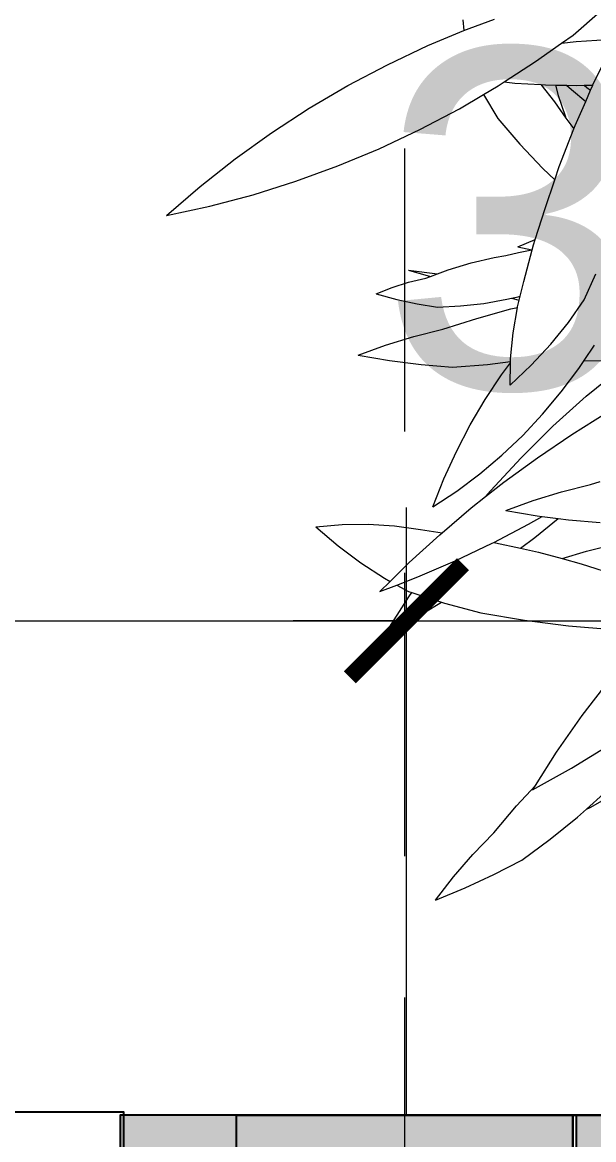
# Model space of a CAD drawing. Header units: millimetres. Extents: x 17 to 218440, y 21 to 53693.
# Drawn here: x 36763.1 to 37015.4, y 25286.7 to 25780.2 of the extents above; entities that cross this region are included whole.
import ezdxf

# ---------------------------------------------------------------- set-up
doc = ezdxf.new("R2010")
doc.units = ezdxf.units.MM
doc.header["$MEASUREMENT"] = 0
doc.linetypes.add('HIDDEN2', pattern=[0.1875, 0.125, -0.0625])
doc.layers.add('AS', color=8, linetype='HIDDEN2', lineweight=5)
doc.layers.add('Edges', color=7, linetype='Continuous', lineweight=18)
doc.layers.add('tampak', color=7, linetype='Continuous')
doc.layers.add('WALL', color=255, linetype='Continuous')
doc.styles.get("Standard").update_dxf_attribs({"font": 'arial.ttf'})
doc.dimstyles.new('DIM100', dxfattribs={"dimscale": 0, "dimtxt": 150, "dimasz": 50, "dimexe": 50, "dimexo": 0, "dimgap": 100, "dimtad": 1, "dimtoh": 1, "dimdec": 0, "dimdsep": 46, "dimtxsty": 'Standard', "dimblk": 'ARCHTICK', "dimcen": 1, "dimclrd": 1, "dimclre": 1, "dimadec": 0, "dimazin": 0, "dimtfac": 250, "dimtdec": 0, "dimtix": 1, "dimtmove": 0, "dimatfit": 3, "dimldrblk": 'DOT', "dimfxl": 150, "dimtolj": 1, "dimtzin": 0, "dimlwd": 5, "dimlwe": 5, "dimarcsym": 0})

# ---------------------------------------------------------------- blocks, each defined once
blk = doc.blocks.new('*U14')
at = {"layer": 'WALL', "color": 0}
blk.add_lwpolyline([(8245.96, 75), (9312.05, 75), (9312.05, -75), (8245.96, -75)], close=True, dxfattribs=at)
blk = doc.blocks.new('OUTDOOR')
at = {"layer": 'tampak', "transparency": 33554687}
h = blk.add_hatch(dxfattribs=at)
h.set_pattern_fill('CROSS', scale=400)
h.paths.add_polyline_path([(1833117.56, 62258.33), (1829017.56, 62258.33), (1829017.56, 55399.79), (1833117.56, 55399.79)])
for points in [[(1829017.56, 62258.33), (1829017.56, 55248.33), (1827567.56, 55248.33), (1827567.56, 44386.87), (1833117.56, 44386.87)], [(1829016.1, 62258.33), (1833117.56, 62258.33)]]:
    blk.add_lwpolyline(points)
blk = doc.blocks.new('BAMBOOPLAN')
at = {"layer": 'Edges'}
for p, q in [((-5.123, 6.9927), (-4.9523, 7.1405)), ((-5.8194, 7.0888), (-5.812, 7.0205)), ((-5.7778, 7.0348), (-5.6192, 7.0926)), ((-6.0389, 6.926), (-5.812, 7.0205)), ((-5.812, 7.0205), (-5.7778, 7.0348)), ((-5.195, 6.9416), (-5.123, 6.9927)), ((-6.2948, 6.8054), (-6.0389, 6.926)), ((-5.3593, 6.8249), (-5.195, 6.9416)), ((-5.195, 6.9416), (-5.1025, 6.9511)), ((-5.1025, 6.9511), (-4.9066, 6.9634)), ((-4.9973, 6.6773), (-4.8715, 6.9335)), ((-6.5451, 6.6734), (-6.2948, 6.8054)), ((-5.557, 6.6965), (-5.3593, 6.8249)), ((-6.789, 6.5302), (-6.5451, 6.6734)), ((-5.6881, 6.6171), (-5.5963, 6.671)), ((-5.5963, 6.671), (-5.557, 6.6965)), ((-5.557, 6.6965), (-5.491, 6.6898)), ((-5.491, 6.6898), (-5.3267, 6.68)), ((-5.3267, 6.68), (-5.2406, 6.5708)), ((-5.3267, 6.68), (-5.2965, 6.6781)), ((-5.2965, 6.6781), (-5.2342, 6.677)), ((-5.2342, 6.677), (-5.2169, 6.6119)), ((-5.2342, 6.677), (-5.1652, 6.6757)), ((-5.1652, 6.6757), (-5.1317, 6.6499)), ((-5.1652, 6.6757), (-5.101, 6.6744)), ((-5.1317, 6.6499), (-5.0429, 6.5739)), ((-5.101, 6.6744), (-5.0524, 6.6755)), ((-5.0524, 6.6755), (-4.9976, 6.6767)), ((-5.0524, 6.6755), (-5.0348, 6.661)), ((-5.0429, 6.5739), (-5.0121, 6.6438)), ((-5.0348, 6.661), (-5.0121, 6.6438)), ((-5.0121, 6.6438), (-4.9976, 6.6767)), ((-4.9976, 6.6767), (-4.9973, 6.6773)), ((-5.8402, 6.5278), (-5.6881, 6.6171)), ((-5.6881, 6.6171), (-5.5977, 6.4667)), ((-5.2406, 6.5708), (-5.1674, 6.4689)), ((-5.2169, 6.6119), (-5.1735, 6.4837)), ((-5.1096, 6.4226), (-5.0429, 6.5739)), ((-7.026, 6.3763), (-6.789, 6.5302)), ((-6.0905, 6.3958), (-5.8402, 6.5278)), ((-5.5977, 6.4667), (-5.4584, 6.3048)), ((-5.1735, 6.4837), (-5.1674, 6.4689)), ((-5.1674, 6.4689), (-5.1182, 6.4004)), ((-5.1182, 6.4004), (-5.1096, 6.4226)), ((-7.2554, 6.2119), (-7.026, 6.3763)), ((-6.3465, 6.2752), (-6.0905, 6.3958)), ((-5.2103, 6.1628), (-5.1182, 6.4004)), ((-5.4584, 6.3048), (-5.313, 6.151)), ((-7.4768, 6.0376), (-7.2554, 6.2119)), ((-6.6075, 6.1664), (-6.3465, 6.2752)), ((-6.873, 6.0696), (-6.6075, 6.1664)), ((-5.313, 6.151), (-5.2384, 6.0792)), ((-5.2384, 6.0792), (-5.2103, 6.1628)), ((-7.1423, 5.9851), (-6.873, 6.0696)), ((-5.2991, 5.8986), (-5.2384, 6.0792)), ((-7.6894, 5.8538), (-7.4768, 6.0376)), ((-7.4146, 5.9131), (-7.1423, 5.9851)), ((-7.6894, 5.8538), (-7.4146, 5.9131)), ((-5.3617, 5.703), (-5.2991, 5.8986)), ((-5.4724, 5.6554), (-5.3617, 5.703)), ((-5.4724, 5.6554), (-5.3839, 5.637)), ((-5.3808, 5.6376), (-5.3724, 5.6695)), ((-5.3724, 5.6695), (-5.3617, 5.703)), ((-5.7649, 5.5547), (-5.6204, 5.5884)), ((-5.6204, 5.5884), (-5.547, 5.6016)), ((-5.547, 5.6016), (-5.467, 5.621)), ((-5.467, 5.621), (-5.3839, 5.637)), ((-5.4337, 5.4373), (-5.3808, 5.6376)), ((-5.3839, 5.637), (-5.3808, 5.6376)), ((-6.1611, 5.5097), (-6.0221, 5.4692)), ((-6.1611, 5.5097), (-5.9787, 5.485)), ((-5.9787, 5.485), (-5.9102, 5.5099)), ((-5.9102, 5.5099), (-5.7649, 5.5547)), ((-6.2656, 5.3991), (-6.161, 5.4322)), ((-6.161, 5.4322), (-6.0525, 5.4582)), ((-6.0525, 5.4582), (-6.0221, 5.4692)), ((-6.0221, 5.4692), (-5.9787, 5.485)), ((-5.4568, 5.345), (-5.4337, 5.4373)), ((-5.0517, 5.3211), (-4.9789, 5.4848)), ((-6.3661, 5.359), (-6.2656, 5.3991)), ((-6.3661, 5.359), (-6.2356, 5.3243)), ((-6.2356, 5.3243), (-6.1065, 5.2963)), ((-6.1065, 5.2963), (-5.979, 5.2752)), ((-5.8322, 5.283), (-5.687, 5.2984)), ((-5.687, 5.2984), (-5.5402, 5.3248)), ((-5.5402, 5.3248), (-5.5107, 5.3317)), ((-5.5107, 5.3317), (-5.4697, 5.3413)), ((-5.5107, 5.3317), (-5.4631, 5.3198)), ((-5.4739, 5.2767), (-5.4631, 5.3198)), ((-5.4697, 5.3413), (-5.4568, 5.345)), ((-5.4631, 5.3198), (-5.4568, 5.345)), ((-5.1519, 5.1788), (-5.0517, 5.3211)), ((-5.979, 5.2752), (-5.8322, 5.283)), ((-5.7312, 5.2045), (-5.5153, 5.264)), ((-5.5153, 5.264), (-5.4745, 5.2729)), ((-5.5017, 5.1137), (-5.4745, 5.2729)), ((-5.4745, 5.2729), (-5.4739, 5.2767)), ((-5.9439, 5.1362), (-5.7312, 5.2045)), ((-5.2635, 5.0413), (-5.1519, 5.1788)), ((-6.3056, 5.036), (-6.1268, 5.0906)), ((-6.1268, 5.0906), (-5.9439, 5.1362)), ((-5.517, 4.9487), (-5.5017, 5.1137)), ((-6.4797, 4.9724), (-6.3056, 5.036)), ((-5.3862, 4.9089), (-5.2635, 5.0413)), ((-5.0532, 4.9376), (-4.9883, 5.0351)), ((-6.4797, 4.9724), (-6.281, 4.9384)), ((-6.281, 4.9384), (-6.0825, 4.9133)), ((-5.5172, 4.9312), (-5.517, 4.9487)), ((-5.0862, 4.8881), (-5.0532, 4.9376)), ((-5.0532, 4.9376), (-4.7779, 4.9373)), ((-6.0825, 4.9133), (-5.8845, 4.8973)), ((-5.8845, 4.8973), (-5.6638, 4.9137)), ((-5.6638, 4.9137), (-5.5172, 4.9312)), ((-5.5749, 4.8475), (-5.5174, 4.9244)), ((-5.5197, 4.7819), (-5.5174, 4.9244)), ((-5.5197, 4.7819), (-5.3862, 4.9089)), ((-5.5174, 4.9244), (-5.5172, 4.9312)), ((-5.1969, 4.7402), (-5.0862, 4.8881)), ((-5.0391, 4.7125), (-4.8205, 4.892)), ((-5.6779, 4.6928), (-5.5749, 4.8475)), ((-5.3151, 4.5994), (-5.1969, 4.7402)), ((-5.7728, 4.5317), (-5.6779, 4.6928)), ((-5.2494, 4.5231), (-5.0391, 4.7125)), ((-5.4405, 4.4661), (-5.3151, 4.5994)), ((-5.1311, 4.4712), (-4.909, 4.6094)), ((-5.8595, 4.3646), (-5.7728, 4.5317)), ((-5.4509, 4.3245), (-5.2494, 4.5231)), ((-5.5727, 4.3406), (-5.4405, 4.4661)), ((-5.3482, 4.3247), (-5.1311, 4.4712)), ((-5.9378, 4.192), (-5.8595, 4.3646)), ((-5.7115, 4.2233), (-5.5727, 4.3406)), ((-5.6431, 4.117), (-5.4509, 4.3245)), ((-5.5599, 4.1702), (-5.3482, 4.3247)), ((-6.0073, 4.0142), (-5.9378, 4.192)), ((-5.8565, 4.1144), (-5.7115, 4.2233)), ((-5.6747, 4.0797), (-5.5599, 4.1702)), ((-5.0121, 4.1561), (-4.9527, 4.1751)), ((-6.0073, 4.0142), (-5.8565, 4.1144)), ((-5.6747, 4.0797), (-5.6431, 4.117)), ((-5.3738, 4.0558), (-5.195, 4.1104)), ((-5.195, 4.1104), (-5.0121, 4.1561)), ((-5.7656, 4.0081), (-5.6747, 4.0797)), ((-5.5479, 3.9922), (-5.3738, 4.0558)), ((-5.9493, 3.852), (-5.7656, 4.0081)), ((-5.5479, 3.9922), (-5.3493, 3.9582)), ((-5.4037, 3.9057), (-5.3186, 3.9544)), ((-5.3493, 3.9582), (-5.3186, 3.9544)), ((-5.3186, 3.9544), (-5.2176, 3.9416)), ((-6.7469, 3.8883), (-6.5809, 3.9034)), ((-6.7469, 3.8883), (-6.6064, 3.7691)), ((-6.5809, 3.9034), (-6.4151, 3.9058)), ((-6.4151, 3.9058), (-6.2501, 3.8956)), ((-6.2501, 3.8956), (-6.0862, 3.8728)), ((-5.6238, 3.7905), (-5.4037, 3.9057)), ((-5.3644, 3.8211), (-5.2176, 3.9416)), ((-5.2176, 3.9416), (-5.1507, 3.9332)), ((-5.1507, 3.9332), (-4.9527, 3.9171)), ((-6.1569, 3.6628), (-5.9647, 3.8388)), ((-6.0862, 3.8728), (-5.9493, 3.852)), ((-5.9647, 3.8388), (-5.9493, 3.852)), ((-5.4549, 3.7533), (-5.3644, 3.8211)), ((-6.6064, 3.7691), (-6.4617, 3.6613)), ((-5.8674, 3.6739), (-5.6339, 3.7852)), ((-5.6339, 3.7852), (-5.6238, 3.7905)), ((-5.6238, 3.7905), (-5.6131, 3.7883)), ((-5.6131, 3.7883), (-5.4549, 3.7533)), ((-5.4549, 3.7533), (-5.3409, 3.7282)), ((-5.0376, 3.7343), (-4.8091, 3.7924)), ((-6.1034, 3.5723), (-5.8674, 3.6739)), ((-5.3409, 3.7282), (-5.1921, 3.6881)), ((-5.1921, 3.6881), (-5.0376, 3.7343)), ((-5.1921, 3.6881), (-5.0719, 3.6558)), ((-6.4617, 3.6613), (-6.3131, 3.565)), ((-6.2765, 3.5447), (-6.1569, 3.6628)), ((-5.0719, 3.6558), (-4.8066, 3.5714)), ((-6.3416, 3.4805), (-6.2765, 3.5447)), ((-6.3131, 3.565), (-6.2765, 3.5447)), ((-6.2349, 3.5216), (-6.1034, 3.5723)), ((-6.3416, 3.4805), (-6.2349, 3.5216)), ((-6.2349, 3.5216), (-6.1609, 3.4806)), ((-6.1609, 3.4806), (-6.1405, 3.474)), ((-6.1594, 3.4469), (-6.1405, 3.474)), ((-6.1405, 3.474), (-5.9533, 3.4137)), ((-6.3099, 3.2095), (-6.1594, 3.4469)), ((-6.064, 3.3456), (-5.9533, 3.4137)), ((-5.9533, 3.4137), (-5.9346, 3.4077)), ((-5.9346, 3.4077), (-5.7051, 3.347)), ((-6.3099, 3.2095), (-6.064, 3.3456)), ((-5.7051, 3.347), (-5.4289, 3.2988)), ((-5.4289, 3.2988), (-5.151, 3.2631)), ((-5.151, 3.2631), (-4.8719, 3.2402)), ((-5.0661, 2.6975), (-4.8938, 2.921)), ((-5.2276, 2.4667), (-5.0661, 2.6975)), ((-5.1322, 2.3655), (-4.8923, 2.513)), ((-5.3607, 2.2568), (-5.2276, 2.4667)), ((-5.3782, 2.2293), (-5.1322, 2.3655)), ((-5.4796, 2.1274), (-5.3607, 2.2568)), ((-5.3782, 2.2293), (-5.3607, 2.2568)), ((-5.0154, 2.1185), (-4.7695, 2.257)), ((-5.0386, 2.1068), (-4.9301, 2.2042)), ((-5.6237, 1.9566), (-5.4796, 2.1274)), ((-5.0386, 2.1068), (-5.0154, 2.1185)), ((-5.2682, 1.9167), (-5.0958, 2.0555)), ((-5.0958, 2.0555), (-5.0386, 2.1068)), ((-5.7545, 1.8209), (-5.6237, 1.9566)), ((-5.4465, 1.7856), (-5.2682, 1.9167)), ((-5.877, 1.6797), (-5.7545, 1.8209)), ((-5.6229, 1.6942), (-5.4465, 1.7856)), ((-5.8045, 1.6101), (-5.6229, 1.6942)), ((-5.9909, 1.5335), (-5.877, 1.6797)), ((-5.9909, 1.5335), (-5.8045, 1.6101))]:
    blk.add_line(p, q, dxfattribs=at)
blk = doc.blocks.new('KOLOM')
at = {"layer": 'tampak', "transparency": 33554687}
h = blk.add_hatch(color=5, dxfattribs=at)
h.dxf.hatch_style = 1
h.paths.add_polyline_path([(1768833.55, 62259.79), (1768757.82, 62259.79), (1768757.82, 62108.39), (1768833.55, 62108.33)])
h.paths.add_polyline_path([(1768833.55, 62108.33), (1768757.82, 62108.39), (1768757.82, 62009.79), (1768833.55, 62009.79)])
h.paths.add_polyline_path([(1769507.82, 62259.79), (1769259.28, 62259.79), (1769257.82, 62259.79), (1769257.82, 62009.79), (1769507.82, 62009.79)])
h.paths.add_polyline_path([(1771734.28, 62108.33), (1771484.28, 62108.33), (1771484.28, 62058.33), (1771734.28, 62058.33)])
h.paths.add_polyline_path([(1771734.28, 62258.33), (1771484.28, 62258.33), (1771484.28, 62234.54), (1771734.28, 62234.54)])
h.paths.add_polyline_path([(1771734.28, 62234.54), (1771484.28, 62234.54), (1771484.28, 62133.57), (1771734.28, 62133.57)])
h.paths.add_polyline_path([(1772484.28, 62258.33), (1772234.28, 62258.33), (1772234.28, 62058.33), (1772484.28, 62058.33)])
h.paths.add_polyline_path([(1774744.28, 62258.33), (1774494.28, 62258.33), (1774494.28, 62058.33), (1774744.28, 62058.33)])
h.paths.add_polyline_path([(1776770.74, 62258.33), (1776522.2, 62258.33), (1776522.2, 62108.33), (1776520.74, 62108.33), (1776520.74, 61658.33), (1776770.74, 61658.33)])
h.paths.add_polyline_path([(1776770.74, 59416.87), (1776520.74, 59416.87), (1776520.74, 58816.87), (1776770.74, 58816.87)])
h.paths.add_polyline_path([(1776770.74, 58203.21), (1776520.74, 58203.21), (1776520.74, 57603.21), (1776770.74, 57603.21)])
h.paths.add_polyline_path([(1776770.74, 55848.33), (1776520.74, 55848.33), (1776520.74, 55248.33), (1776770.74, 55248.33)])
h.paths.add_polyline_path([(1775119.28, 60259.79), (1774919.28, 60259.79), (1774919.28, 60009.79), (1775119.28, 60009.79)])
h.paths.add_polyline_path([(1775070.74, 58416.87), (1774870.74, 58416.87), (1774870.74, 58166.87), (1775070.74, 58166.87)])
h.paths.add_polyline_path([(1772082.09, 60259.79), (1771882.09, 60259.79), (1771882.09, 60009.79), (1772082.09, 60009.79)])
h.paths.add_polyline_path([(1771559.28, 57866.87), (1771309.28, 57866.87), (1771309.28, 57666.87), (1771559.28, 57666.87)])
h.paths.add_polyline_path([(1768909.28, 60259.79), (1768732.09, 60259.79), (1768732.09, 60009.79), (1768909.28, 60009.79)])
h.paths.add_polyline_path([(1767157.82, 60259.79), (1767004.9, 60259.79), (1767004.9, 60009.79), (1767157.82, 60009.79)])
h.paths.add_polyline_path([(1767156.36, 55849.06), (1767004.9, 55849.06), (1767004.9, 55599.06), (1767156.36, 55599.06)])
h.paths.add_polyline_path([(1771969.28, 53294.54), (1771894.28, 53294.54), (1771894.28, 52694.79), (1772244.28, 52694.79), (1772244.28, 53294.54), (1772169.28, 53294.54), (1772169.28, 52794.79), (1771969.28, 52794.79)])
h.paths.add_polyline_path([(1775078.28, 52794.79), (1774878.28, 52794.79), (1774878.28, 52544.79), (1775078.28, 52544.79)])
h.paths.add_polyline_path([(1767157.82, 53544.79), (1767004.9, 53544.79), (1767004.9, 53294.79), (1767157.82, 53294.79)])
h.paths.add_polyline_path([(1767156.36, 50006.87), (1767004.9, 50006.87), (1767004.9, 49756.87), (1767156.36, 49756.87)])
h.paths.add_polyline_path([(1772120.74, 50006.87), (1771970.74, 50006.87), (1771970.74, 49756.87), (1772120.74, 49756.87)])
h.paths.add_polyline_path([(1775070.74, 50006.87), (1774920.74, 50006.87), (1774920.74, 49756.87), (1775070.74, 49756.87)])
h = blk.add_hatch(color=7, dxfattribs=at)
h.dxf.hatch_style = 1
h.paths.add_polyline_path([(1775070.74, 49756.87), (1774920.74, 49756.87), (1774920.74, 49156.87), (1775070.74, 49156.87)])
h.paths.add_polyline_path([(1767157.82, 49756.87), (1767007.82, 49756.87), (1767007.82, 49156.87), (1767157.82, 49156.87)])
h.paths.add_polyline_path([(1772169.28, 53188.33), (1772150.74, 53188.33), (1772150.74, 53294.54), (1771969.28, 53294.54), (1771969.28, 52794.79), (1772169.28, 52794.79)])
h.paths.add_polyline_path([(1772169.28, 53294.54), (1772150.74, 53294.54), (1772150.74, 53188.33), (1772169.28, 53188.33)], flags=17)
h.paths.add_polyline_path([(1775078.28, 53294.79), (1774900.74, 53294.79), (1774900.74, 53188.33), (1774879.73, 53188.33), (1774879.73, 53182.7), (1774879.73, 53025.2), (1774879.73, 53019.58), (1774878.28, 52794.79), (1775078.28, 52794.79)], flags=17)
h.paths.add_polyline_path([(1775078.28, 53294.79), (1774900.74, 53294.79), (1774900.74, 53188.33), (1774879.73, 53188.33), (1774879.73, 53182.7), (1774879.73, 53025.2), (1774878.28, 53025.2), (1774878.28, 52794.79), (1775078.28, 52794.79)], flags=17)
h.paths.add_polyline_path([(1774900.74, 53294.79), (1774878.28, 53294.79), (1774878.28, 53188.33), (1774900.74, 53188.33)], flags=0)
h.paths.add_polyline_path([(1767157.82, 53294.79), (1767006.36, 53294.79), (1767006.36, 52794.79), (1767157.82, 52794.79)])
h.paths.add_polyline_path([(1767156.36, 55599.06), (1767006.36, 55599.06), (1767006.36, 55049.06), (1767156.36, 55049.06)])
h.paths.add_polyline_path([(1772467.82, 55424.06), (1771967.82, 55424.06), (1771967.82, 55224.06), (1772467.82, 55224.06)])
h.paths.add_polyline_path([(1775094.28, 55748.33), (1774894.28, 55748.33), (1774894.28, 55248.33), (1775094.28, 55248.33)])
h.paths.add_polyline_path([(1776520.74, 55848.33), (1776320.74, 55848.33), (1776320.74, 55248.33), (1776520.74, 55248.33)])
h.paths.add_polyline_path([(1776520.74, 58203.21), (1776520.74, 58216.87), (1776320.74, 58216.87), (1776320.74, 57616.87), (1776520.74, 57616.87)])
h.paths.add_polyline_path([(1767157.82, 60009.79), (1767004.9, 60009.79), (1767004.9, 59559.79), (1767157.82, 59559.79)])
h.paths.add_polyline_path([(1768909.28, 60009.79), (1768732.09, 60009.79), (1768732.09, 59509.79), (1768909.28, 59509.79)])
h.paths.add_polyline_path([(1772082.09, 60009.79), (1771882.09, 60009.79), (1771882.09, 59509.79), (1772082.09, 59509.79)])
h.paths.add_polyline_path([(1776520.74, 62108.33), (1776372.2, 62108.33), (1776372.2, 62258.33), (1776320.74, 62258.33), (1776320.74, 61658.33), (1776520.74, 61658.33)])
h.paths.add_polyline_path([(1776520.74, 62258.33), (1776372.2, 62258.33), (1776372.2, 62108.33), (1776520.74, 62108.33)], flags=17)
h.paths.add_polyline_path([(1775244.28, 62258.33), (1774744.28, 62258.33), (1774744.28, 62058.33), (1775244.28, 62058.33)])
h.paths.add_polyline_path([(1772234.28, 62258.33), (1771734.28, 62258.33), (1771734.28, 62058.33), (1772234.28, 62058.33)])
h.paths.add_polyline_path([(1769507.82, 62009.79), (1769257.82, 62009.79)])
for points in [[(1776520.74, 62258.33), (1776320.74, 62258.33), (1776320.74, 61658.33), (1776520.74, 61658.33), (1776520.74, 62258.33)], [(1776520.74, 62258.33), (1776520.74, 61658.33), (1776770.74, 61658.33), (1776770.74, 62258.33), (1776520.74, 62258.33)]]:
    blk.add_lwpolyline(points)
blk = doc.blocks.new('GRID')
at = {"layer": 'AS', "ltscale": 1000}
blk.add_line((1826087.3, 43060.28), (1826087.3, 63784.83), dxfattribs=at)
blk = doc.blocks.new('_ArchTick')
at = {"color": 0, "linetype": 'ByBlock', "const_width": 0.15}
blk.add_lwpolyline([(-0.5, -0.5), (0.5, 0.5)], dxfattribs=at)
blk = doc.blocks.new('*D247')
at = {"color": 1, "lineweight": 5, "transparency": 16777216}
for p, q in [((1824646.67, 62259.79), (1824646.67, 62526.65)), ((1826088.03, 62258.33), (1826088.03, 62526.65)), ((1824646.67, 62476.65), (1826088.03, 62476.65))]:
    blk.add_line(p, q, dxfattribs=at)
at = {"layer": 'Defpoints', "color": 0, "transparency": 16777216}
for p in [(1826088.03, 62476.65), (1824646.67, 62259.79), (1826088.03, 62258.33)]:
    blk.add_point(p, dxfattribs=at)
at = {"color": 1, "lineweight": 5, "transparency": 16777216, "xscale": 50, "yscale": 50, "zscale": 50, "rotation": 180}
blk.add_blockref('_ArchTick', (1824646.67, 62476.65), dxfattribs=at)
at = {"color": 1, "lineweight": 5, "transparency": 16777216, "xscale": 50, "yscale": 50, "zscale": 50}
blk.add_blockref('_ArchTick', (1826088.03, 62476.65), dxfattribs=at)
at = {"color": 0, "transparency": 16777216, "insert": (1825367.35, 62651.96), "char_height": 150, "attachment_point": 5}
blk.add_mtext('\\A1;1441', dxfattribs=at)
blk = doc.blocks.new('_DOT')
at = {"color": 0, "linetype": 'ByBlock'}
blk.add_line((-0.5, 0), (-1, 0), dxfattribs=at)
at = {"color": 0, "linetype": 'ByBlock', "const_width": 0.5}
blk.add_lwpolyline([(-0.25, 0, 1), (0.25, 0, 1)], format="xyb", close=True, dxfattribs=at)
blk = doc.blocks.new('*D248')
at = {"color": 1, "lineweight": 5, "transparency": 16777216}
for p, q in [((1826088.03, 62258.33), (1826088.03, 62526.65)), ((1826414.22, 62260.66), (1826414.22, 62526.65)), ((1826088.03, 62476.65), (1826038.03, 62476.65)), ((1826088.03, 62476.65), (1826414.22, 62476.65)), ((1826414.22, 62476.65), (1826464.22, 62476.65))]:
    blk.add_line(p, q, dxfattribs=at)
at = {"layer": 'Defpoints', "color": 0, "transparency": 16777216}
for p in [(1826414.22, 62476.65), (1826414.22, 62260.66), (1826088.03, 62258.33)]:
    blk.add_point(p, dxfattribs=at)
at = {"color": 1, "lineweight": 5, "transparency": 16777216, "xscale": 50, "yscale": 50, "zscale": 50}
blk.add_blockref('_ArchTick', (1826088.03, 62476.65), dxfattribs=at)
at = {"color": 1, "lineweight": 5, "transparency": 16777216, "xscale": 50, "yscale": 50, "zscale": 50, "rotation": 180}
blk.add_blockref('_ArchTick', (1826414.22, 62476.65), dxfattribs=at)
at = {"color": 0, "transparency": 16777216, "insert": (1826251.12, 62653.29), "char_height": 150, "attachment_point": 5}
blk.add_mtext('\\A1;326', dxfattribs=at)
blk = doc.blocks.new('dgf56yrtrr')
for base, p1, p2, picture, middle in [((1826088.03, 62476.65), (1824646.67, 62259.79), (1826088.03, 62258.33), '*D247', (1825367.35, 62651.96)), ((1826414.22, 62476.65), (1826088.03, 62258.33), (1826414.22, 62260.66), '*D248', (1826251.12, 62653.29))]:
    dim = blk.add_linear_dim(base=base, p1=p1, p2=p2, dimstyle='DIM100', override={"dimscale": 1, "dimtmove": 1})
    dim.commit()
    dim.dimension.update_dxf_attribs({"geometry": picture, "text_midpoint": middle})

msp = doc.modelspace()

# ---------------------------------------------------------------- linework, layer by layer
msp.add_lwpolyline([(36857.71, 25297.53), (37007.71, 25297.53), (37007.71, 25147.53), (36857.71, 25147.53), (36857.71, 25297.53)])

# ---------------------------------------------------------------- block references
for name, p in [('GRID', (-1789155.31, -36960.8)), ('dgf56yrtrr', (-1789155.31, -36960.8)), ('KOLOM', (-1739514.48, -36960.8)), ('OUTDOOR', (-1792009.85, -36960.8))]:
    msp.add_blockref(name, p)
at = {"xscale": 69.97983938875464, "yscale": 69.97983938875464, "zscale": 69.97983938875464}
msp.add_blockref('BAMBOOPLAN', (37364.82, 25285.23), dxfattribs=at)
at = {"xscale": 1.009725849341427, "yscale": 1.009725849341427, "zscale": 1.009725849341427, "rotation": 180}
msp.add_blockref('*U14', (45133.87, 25223.26), dxfattribs=at)

doc.saveas('drawing.dxf')
